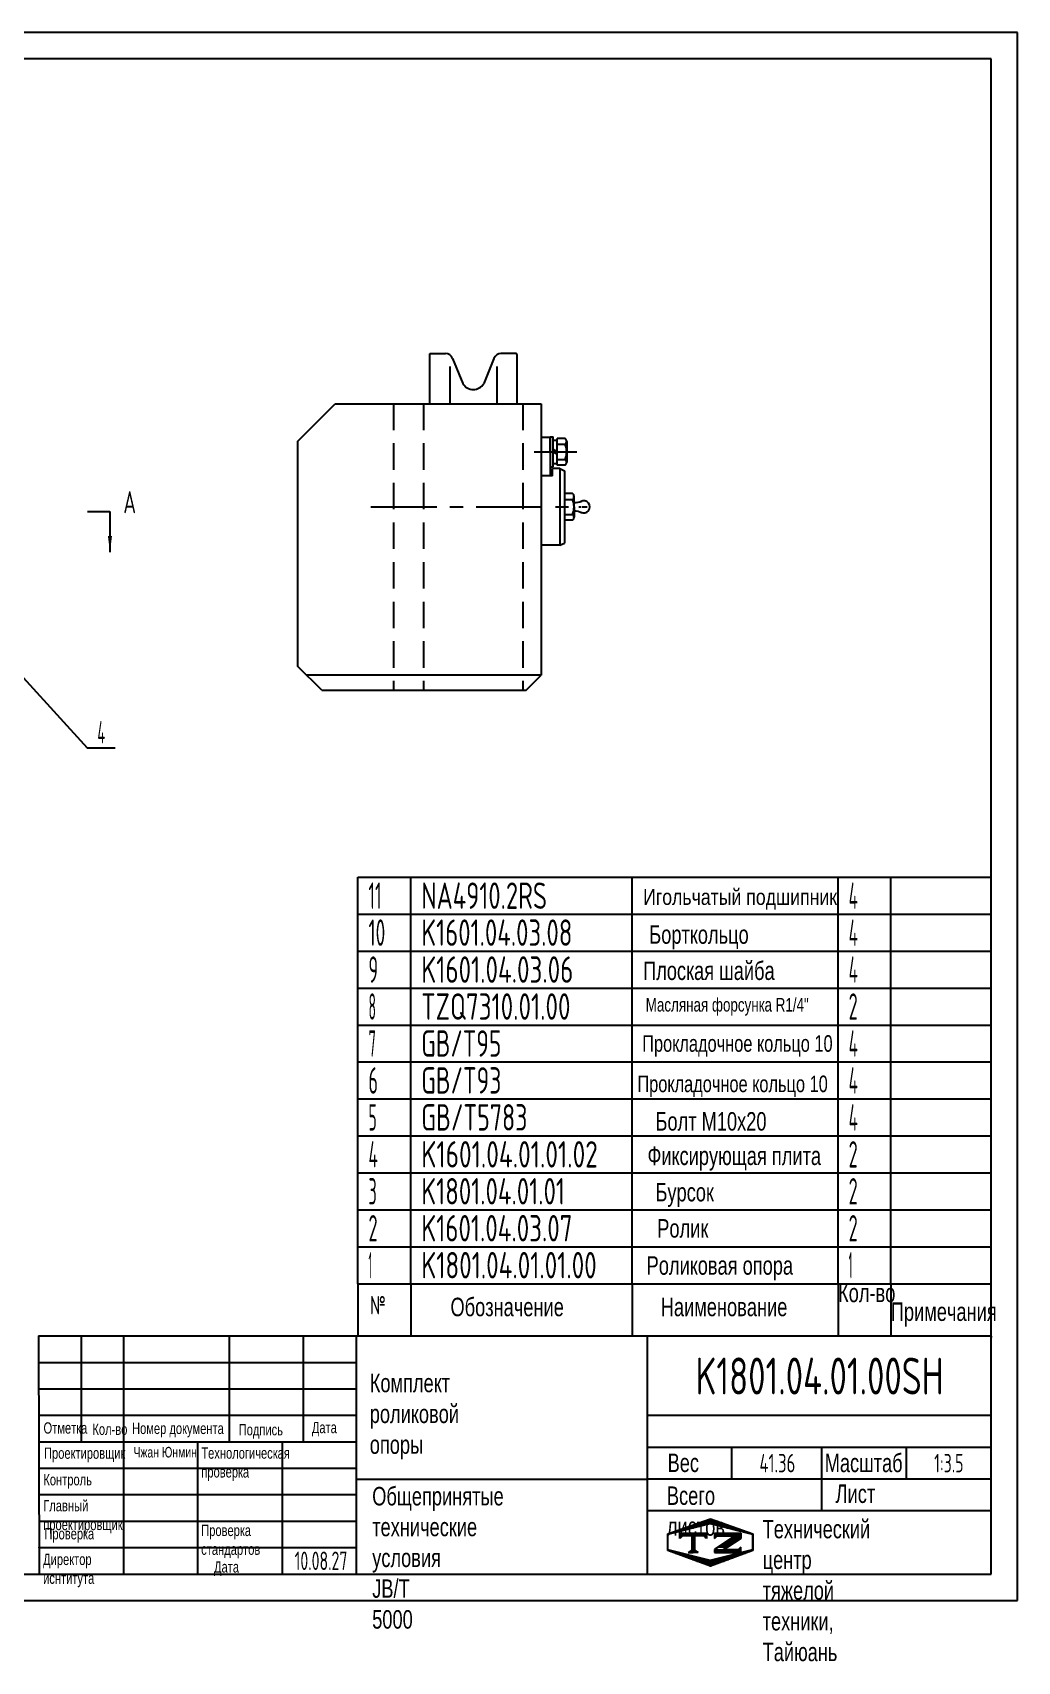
# Model space of a CAD drawing. Header units: millimetres. Extents: x 0 to 1470, y -40 to 1040.
# Drawn here: x 817 to 1470, y -40 to 1040 of the extents above; entities that cross this region are included whole.
import ezdxf
from ezdxf.enums import TextEntityAlignment as Align

# ---------------------------------------------------------------- set-up
doc = ezdxf.new("R2010")
doc.units = ezdxf.units.MM
doc.header["$LTSCALE"] = 35
doc.linetypes.add('F', pattern=[0.75, 0.5, -0.25])
doc.linetypes.add('G', pattern=[2, 1.25, -0.25, 0.25, -0.25])
for name, color, linetype in [('01', 7, 'Continuous'), ('02', 1, 'Continuous'), ('04', 2, 'F'), ('05', 4, 'G'), ('11', 3, 'Continuous'), ('THICK', 7, 'Continuous')]:
    doc.layers.add(name, color=color, linetype=linetype)
doc.styles.get("Standard").update_dxf_attribs({"font": 'isocp', "width": 0.707, "bigfont": 'intecad.shx'})

# ---------------------------------------------------------------- blocks, each defined once
blk = doc.blocks.new('*U22')
at = {"layer": '01'}
for points in [[(415, 292), (25, 292)], [(25, 292), (25, 5)], [(415, 5), (415, 292)], [(25, 5), (415, 5)]]:
    blk.add_lwpolyline(points, dxfattribs=at)
at = {"layer": '02'}
for points in [[(420, 297), (0, 297)], [(0, 297), (0, 0)], [(420, 0), (420, 297)], [(0, 0), (420, 0)]]:
    blk.add_lwpolyline(points, dxfattribs=at)
blk = doc.blocks.new('*U25')
at = {"layer": '01'}
for p, q in [((0, -24.5), (0, 0)), ((420, -24.5), (420, 0))]:
    blk.add_line(p, q, dxfattribs=at)
at = {"layer": '02'}
for p, q in [((0, 0), (35, 0)), ((35, -24.5), (35, 0)), ((35, 0), (182, 0)), ((182, -24.5), (182, 0)), ((182, 0), (318.5, 0)), ((318.5, -24.5), (318.5, 0)), ((318.5, 0), (353.5, 0)), ((353.5, -24.5), (353.5, 0)), ((353.5, 0), (420, 0))]:
    blk.add_line(p, q, dxfattribs=at)
blk = doc.blocks.new('*U26')
at = {"layer": '01'}
for p, q in [((0, -24.5), (0, 0)), ((420, -24.5), (420, 0))]:
    blk.add_line(p, q, dxfattribs=at)
at = {"layer": '02'}
for p, q in [((0, 0), (35, 0)), ((35, -24.5), (35, 0)), ((35, 0), (182, 0)), ((182, -24.5), (182, 0)), ((182, 0), (318.5, 0)), ((318.5, -24.5), (318.5, 0)), ((318.5, 0), (353.5, 0)), ((353.5, -24.5), (353.5, 0)), ((353.5, 0), (420, 0))]:
    blk.add_line(p, q, dxfattribs=at)
blk = doc.blocks.new('*U27')
at = {"layer": '01'}
for p, q in [((0, -24.5), (0, 0)), ((420, -24.5), (420, 0))]:
    blk.add_line(p, q, dxfattribs=at)
at = {"layer": '02'}
for p, q in [((0, 0), (35, 0)), ((35, -24.5), (35, 0)), ((35, 0), (182, 0)), ((182, -24.5), (182, 0)), ((182, 0), (318.5, 0)), ((318.5, -24.5), (318.5, 0)), ((318.5, 0), (353.5, 0)), ((353.5, -24.5), (353.5, 0)), ((353.5, 0), (420, 0))]:
    blk.add_line(p, q, dxfattribs=at)
blk = doc.blocks.new('*U28')
at = {"layer": '01'}
for p, q in [((0, -24.5), (0, 0)), ((420, -24.5), (420, 0))]:
    blk.add_line(p, q, dxfattribs=at)
at = {"layer": '02'}
for p, q in [((0, 0), (35, 0)), ((35, -24.5), (35, 0)), ((35, 0), (182, 0)), ((182, -24.5), (182, 0)), ((182, 0), (318.5, 0)), ((318.5, -24.5), (318.5, 0)), ((318.5, 0), (353.5, 0)), ((353.5, -24.5), (353.5, 0)), ((353.5, 0), (420, 0))]:
    blk.add_line(p, q, dxfattribs=at)
blk = doc.blocks.new('*U29')
at = {"layer": '01'}
for p, q in [((0, -24.5), (0, 0)), ((420, -24.5), (420, 0))]:
    blk.add_line(p, q, dxfattribs=at)
at = {"layer": '02'}
for p, q in [((0, 0), (35, 0)), ((35, -24.5), (35, 0)), ((35, 0), (182, 0)), ((182, -24.5), (182, 0)), ((182, 0), (318.5, 0)), ((318.5, -24.5), (318.5, 0)), ((318.5, 0), (353.5, 0)), ((353.5, -24.5), (353.5, 0)), ((353.5, 0), (420, 0))]:
    blk.add_line(p, q, dxfattribs=at)
blk = doc.blocks.new('*U30')
at = {"layer": '01'}
for p, q in [((0, -24.5), (0, 0)), ((420, -24.5), (420, 0))]:
    blk.add_line(p, q, dxfattribs=at)
at = {"layer": '02'}
for p, q in [((0, 0), (35, 0)), ((35, -24.5), (35, 0)), ((35, 0), (182, 0)), ((182, -24.5), (182, 0)), ((182, 0), (318.5, 0)), ((318.5, -24.5), (318.5, 0)), ((318.5, 0), (353.5, 0)), ((353.5, -24.5), (353.5, 0)), ((353.5, 0), (420, 0))]:
    blk.add_line(p, q, dxfattribs=at)
blk = doc.blocks.new('*U31')
at = {"layer": '01'}
for p, q in [((0, -24.5), (0, 0)), ((420, -24.5), (420, 0))]:
    blk.add_line(p, q, dxfattribs=at)
at = {"layer": '02'}
for p, q in [((0, 0), (35, 0)), ((35, -24.5), (35, 0)), ((35, 0), (182, 0)), ((182, -24.5), (182, 0)), ((182, 0), (318.5, 0)), ((318.5, -24.5), (318.5, 0)), ((318.5, 0), (353.5, 0)), ((353.5, -24.5), (353.5, 0)), ((353.5, 0), (420, 0))]:
    blk.add_line(p, q, dxfattribs=at)
blk = doc.blocks.new('*U32')
at = {"layer": '01'}
for p, q in [((0, -24.5), (0, 0)), ((420, -24.5), (420, 0))]:
    blk.add_line(p, q, dxfattribs=at)
at = {"layer": '02'}
for p, q in [((0, 0), (35, 0)), ((35, -24.5), (35, 0)), ((35, 0), (182, 0)), ((182, -24.5), (182, 0)), ((182, 0), (318.5, 0)), ((318.5, -24.5), (318.5, 0)), ((318.5, 0), (353.5, 0)), ((353.5, -24.5), (353.5, 0)), ((353.5, 0), (420, 0))]:
    blk.add_line(p, q, dxfattribs=at)
blk = doc.blocks.new('*U33')
at = {"layer": '01'}
for p, q in [((0, -24.5), (0, 0)), ((420, -24.5), (420, 0))]:
    blk.add_line(p, q, dxfattribs=at)
at = {"layer": '02'}
for p, q in [((0, 0), (35, 0)), ((35, -24.5), (35, 0)), ((35, 0), (182, 0)), ((182, -24.5), (182, 0)), ((182, 0), (318.5, 0)), ((318.5, -24.5), (318.5, 0)), ((318.5, 0), (353.5, 0)), ((353.5, -24.5), (353.5, 0)), ((353.5, 0), (420, 0))]:
    blk.add_line(p, q, dxfattribs=at)
blk = doc.blocks.new('*U34')
at = {"layer": '01'}
for p, q in [((0, -24.5), (0, 0)), ((420, -24.5), (420, 0))]:
    blk.add_line(p, q, dxfattribs=at)
at = {"layer": '02'}
for p, q in [((0, 0), (35, 0)), ((35, -24.5), (35, 0)), ((35, 0), (182, 0)), ((182, -24.5), (182, 0)), ((182, 0), (318.5, 0)), ((318.5, -24.5), (318.5, 0)), ((318.5, 0), (353.5, 0)), ((353.5, -24.5), (353.5, 0)), ((353.5, 0), (420, 0))]:
    blk.add_line(p, q, dxfattribs=at)
blk = doc.blocks.new('*U35')
at = {"layer": '01'}
for p, q in [((0, -24.5), (0, 0)), ((0, 0), (35, 0)), ((35, 0), (182, 0)), ((182, 0), (318.5, 0)), ((318.5, 0), (353.5, 0)), ((353.5, 0), (420, 0)), ((420, -24.5), (420, 0))]:
    blk.add_line(p, q, dxfattribs=at)
at = {"layer": '02'}
for p, q in [((35, -24.5), (35, 0)), ((182, -24.5), (182, 0)), ((318.5, -24.5), (318.5, 0)), ((353.5, -24.5), (353.5, 0))]:
    blk.add_line(p, q, dxfattribs=at)
blk = doc.blocks.new('*X39')
at = {"color": 0}
for p, q in [((127.06, 7.8), (132.06, 7.8)), ((127.06, 7.5), (132.06, 7.5)), ((127.06, 7.2), (127.32, 7.2)), ((129.23, 6.3), (131.04, 6.3)), ((129.7, 6.6), (131.51, 6.6)), ((130.16, 6.9), (131.98, 6.9)), ((130.62, 7.2), (132.06, 7.2)), ((127.84, 5.4), (129.64, 5.4)), ((128.3, 5.7), (130.1, 5.7)), ((128.77, 6), (130.57, 6))]:
    blk.add_line(p, q, dxfattribs=at)
blk = doc.blocks.new('*X40')
at = {"color": 0}
for p, q in [((127.06, 4.8), (132.06, 4.8)), ((127.06, 4.5), (132.06, 4.5)), ((131.84, 5.1), (132.06, 5.1))]:
    blk.add_line(p, q, dxfattribs=at)
blk = doc.blocks.new('*X38')
at = {"color": 0}
for p, q in [((122.34, 4.5), (123.72, 4.5)), ((122.82, 4.8), (123.24, 4.8))]:
    blk.add_line(p, q, dxfattribs=at)
blk = doc.blocks.new('*X37')
at = {"color": 0}
for p, q in [((120.53, 7.8), (125.53, 7.8)), ((120.53, 7.5), (125.53, 7.5)), ((120.53, 7.2), (120.79, 7.2)), ((125.27, 7.2), (125.53, 7.2))]:
    blk.add_line(p, q, dxfattribs=at)
blk = doc.blocks.new('*X36')
at = {"color": 0}
for p, q in [((122.38, 9.3), (124.32, 9.3)), ((123.24, 9.6), (125.52, 9.6)), ((124.1, 9.9), (128.52, 9.9)), ((124.97, 10.2), (127.67, 10.2)), ((125.83, 10.5), (126.82, 10.5)), ((127.02, 9.6), (129.37, 9.6)), ((128.22, 9.3), (130.22, 9.3)), ((118.22, 7.8), (118.32, 7.8)), ((118.22, 7.5), (118.27, 7.5)), ((118.22, 7.2), (118.27, 7.2)), ((118.22, 6.9), (118.27, 6.9)), ((118.22, 6.6), (118.27, 6.6)), ((118.22, 6.3), (118.27, 6.3)), ((118.94, 8.1), (119.52, 8.1)), ((119.8, 8.4), (120.72, 8.4)), ((120.66, 8.7), (121.92, 8.7)), ((121.52, 9), (123.12, 9)), ((129.42, 9), (131.07, 9)), ((130.62, 8.7), (131.92, 8.7)), ((131.82, 8.4), (132.77, 8.4)), ((133.02, 8.1), (133.62, 8.1)), ((134.22, 7.8), (134.32, 7.8)), ((134.27, 7.5), (134.32, 7.5)), ((134.27, 7.2), (134.32, 7.2)), ((134.27, 6.9), (134.32, 6.9)), ((134.27, 6.6), (134.32, 6.6)), ((134.27, 6.3), (134.32, 6.3)), ((118.22, 6), (118.27, 6)), ((118.22, 5.7), (118.27, 5.7)), ((118.22, 5.4), (118.27, 5.4)), ((118.22, 5.1), (118.27, 5.1)), ((118.22, 4.8), (118.27, 4.8)), ((118.79, 4.5), (119.42, 4.5)), ((119.61, 4.2), (120.62, 4.2)), ((120.43, 3.9), (121.82, 3.9)), ((121.26, 3.6), (123.02, 3.6)), ((122.08, 3.3), (124.22, 3.3)), ((128.32, 3.3), (130.51, 3.3)), ((129.52, 3.6), (131.32, 3.6)), ((130.72, 3.9), (132.14, 3.9)), ((131.92, 4.2), (132.95, 4.2)), ((133.12, 4.5), (133.76, 4.5)), ((134.27, 6), (134.32, 6)), ((134.27, 5.7), (134.32, 5.7)), ((134.27, 5.4), (134.32, 5.4)), ((134.27, 5.1), (134.32, 5.1)), ((134.27, 4.8), (134.32, 4.8)), ((122.91, 3), (125.42, 3)), ((123.73, 2.7), (128.89, 2.7)), ((124.55, 2.4), (128.07, 2.4)), ((125.38, 2.1), (127.26, 2.1)), ((126.2, 1.8), (126.45, 1.8)), ((127.12, 3), (129.7, 3))]:
    blk.add_line(p, q, dxfattribs=at)

msp = doc.modelspace()

# ---------------------------------------------------------------- linework, layer by layer
for p, q in [((1080, 826.03), (1080, 793.42)), ((1080.49, 826.62), (1090.63, 826.62)), ((1095.26, 823.51), (1102.1, 806.84)), ((1122.72, 823.51), (1115.91, 806.8)), ((1137.49, 826.62), (1127.35, 826.62)), ((1137.98, 826.03), (1137.98, 793.42)), ((1093.42, 818.07), (1093.42, 793.42)), ((1124.56, 818.07), (1124.56, 793.42)), ((992.49, 768.42), (1017.49, 793.42)), ((1017.49, 793.42), (1153.99, 793.42)), ((1159.99, 771.02), (1153.99, 771.02)), ((1159.99, 771.02), (1159.99, 745.62)), ((1008.49, 603.42), (992.49, 619.42)), ((1153.99, 613.42), (998.49, 613.42)), ((1143.99, 603.42), (1153.99, 613.42)), ((1008.49, 603.42), (1143.99, 603.42)), ((1032.5, 210), (1452.5, 210)), ((1032.5, 210), (1032.5, 175.36)), ((1067.5, 210), (1067.5, 175.36)), ((1214.5, 210), (1214.5, 175.36)), ((1351, 210), (1351, 175.36)), ((1386, 210), (1386, 175.36))]:
    msp.add_line(p, q)
for centre, start, end in [((1090.63, 821.62), 22.17275, 90), ((1127.35, 821.62), 90, 157.82725)]:
    msp.add_arc(centre, 5, start, end)
at = {"layer": '01'}
for p, q in [((1153.99, 793.42), (1153.99, 613.42)), ((992.49, 768.42), (992.49, 619.42)), ((1159.99, 761.52), (1159.99, 771.52)), ((1159.99, 771.52), (1161.99, 771.52)), ((1161.99, 751.52), (1161.99, 771.52)), ((1161.99, 769.22), (1164.59, 769.22)), ((1164.59, 752.73), (1164.59, 770.32)), ((1170.02, 770.32), (1164.59, 770.32)), ((1170.99, 768.42), (1170.99, 754.62)), ((1159.99, 761.52), (1159.99, 751.52)), ((1164.59, 761.52), (1161.99, 763.02)), ((1161.99, 761.52), (1164.59, 760.02)), ((1164.59, 766.52), (1170.02, 766.52)), ((1164.59, 756.52), (1170.02, 756.52)), ((1159.99, 751.52), (1161.99, 751.52)), ((1161.99, 753.82), (1164.59, 753.82)), ((1170.02, 752.73), (1164.59, 752.73)), ((1166.47, 750.4), (1169.47, 749)), ((1174.9, 733.82), (1169.47, 733.82)), ((1169.47, 730.02), (1174.9, 730.02)), ((1175.87, 725.02), (1175.87, 731.92)), ((1175.87, 725.02), (1175.87, 718.12)), ((852.98, 721.91), (867.98, 721.91)), ((1169.47, 720.02), (1174.9, 720.02)), ((1174.9, 716.23), (1169.47, 716.23)), ((1166.47, 699.65), (1169.47, 701.04))]:
    msp.add_line(p, q, dxfattribs=at)
at = {"layer": '01', "color": 7, "linetype": 'Continuous'}
for p, q in [((1161.47, 745.6), (1153.99, 745.6)), ((1161.47, 745.6), (1161.47, 750.4)), ((1166.47, 750.4), (1161.47, 750.4)), ((1166.47, 750.4), (1166.47, 699.65)), ((1169.47, 749), (1169.47, 701.04)), ((1169.47, 749), (1169.47, 701.04)), ((1166.47, 699.65), (1153.99, 699.65))]:
    msp.add_line(p, q, dxfattribs=at)
at = {"layer": '01'}
for centre, radius, start, end in [((1080.49, 826.12), 0.5, 90, 190.52175), ((1137.49, 826.12), 0.5, 349.47825, 90), ((1109.02, 810.86), 8, 210.16438, 329.48616)]:
    msp.add_arc(centre, radius, start, end, dxfattribs=at)
at = {"layer": '01', "color": 7, "linetype": 'Continuous'}
for centre, radius, start, end in [((1168.66, 768.42), 2.33, 305.55467, 54.44533), ((1157.7, 761.52), 13.29, 337.9066, 22.0934), ((1168.66, 754.62), 2.33, 305.55467, 54.44533), ((1173.54, 731.92), 2.33, 305.55467, 54.44533), ((1162.58, 725.02), 13.29, 337.9066, 22.0934), ((1176.32, 739.42), 11.53, 267.75639, 294.05694), ((1182.27, 725.02), 4.07, 242.97749, 117.02251), ((1173.54, 718.12), 2.33, 305.55467, 54.44533), ((1176.32, 710.62), 11.53, 65.94306, 92.24361)]:
    msp.add_arc(centre, radius, start, end, dxfattribs=at)
at = {"layer": '01'}
for p in [(1452.5, 175), (1452.5, 174.64), (1452.5, 174.58)]:
    msp.add_point(p, dxfattribs=at)
at = {"layer": '02'}
for p, q in [((688.58, 745.41), (852.93, 565.17)), ((867.98, 721.91), (867.98, 694.91)), ((852.93, 565.17), (871.53, 565.17))]:
    msp.add_line(p, q, dxfattribs=at)
msp.add_lwpolyline([(867.98, 694.91, 0, 2.7, 0), (867.98, 705.71, 0, 0, 0)], format="xyseb", dxfattribs=at)
at = {"layer": '04'}
for p, q in [((1055.99, 793.42), (1055.99, 603.42)), ((1075.99, 793.42), (1075.99, 603.42)), ((1141.99, 793.42), (1141.99, 603.42))]:
    msp.add_line(p, q, dxfattribs=at)
at = {"layer": '05'}
for p, q in [((1149.38, 761.52), (1177.7, 761.52)), ((1040.99, 725.02), (1184.47, 725.02)), ((1179.05, 725.02), (1180.35, 725.02))]:
    msp.add_line(p, q, dxfattribs=at)
at = {"layer": 'THICK'}
for p, q in [((820.57, 175.36), (821.05, 17.5)), ((820.57, 175.36), (1452.5, 175.36)), ((849.1, 175.29), (849.1, 175.36)), ((849.11, 105.2), (849.11, 175.36)), ((877.18, 17.5), (877.18, 175.36)), ((947.34, 105.2), (947.34, 175.36)), ((996.45, 105.2), (996.45, 175.36)), ((1031.53, 17.5), (1031.53, 175.36)), ((1224.48, 17.5), (1224.48, 175.36)), ((1452.5, 17.5), (1452.5, 175.36)), ((821.05, 122.74), (1031.53, 122.74)), ((1224.48, 122.74), (1452.5, 122.74)), ((821.05, 105.2), (1031.53, 105.2)), ((926.29, 17.5), (926.29, 105.2)), ((982.42, 17.5), (982.42, 105.2)), ((1224.48, 101.69), (1452.5, 101.69)), ((1280.6, 80.65), (1280.6, 101.69)), ((1340.24, 59.6), (1340.24, 101.69)), ((1396.37, 80.65), (1396.37, 101.69)), ((1031.53, 80.34), (1224.48, 80.34)), ((1224.48, 80.65), (1452.5, 80.65)), ((1224.48, 59.6), (1452.5, 59.6)), ((821.05, 17.5), (1452.5, 17.5))]:
    msp.add_line(p, q, dxfattribs=at)
at = {"layer": 'THICK', "color": 3}
for p, q in [((821.05, 157.82), (1031.53, 157.82)), ((821.05, 140.28), (1031.53, 140.28)), ((821.05, 87.66), (1031.53, 87.66)), ((821.05, 70.12), (1031.53, 70.12)), ((1237.99, 44.18), (1266.42, 54.09)), ((1266.42, 54.09), (1294.49, 44.18)), ((821.05, 52.58), (1031.53, 52.58)), ((1237.99, 33.15), (1237.99, 44.18)), ((1238.17, 43.96), (1266.24, 50.98)), ((1238.17, 33.44), (1238.17, 43.96)), ((1246.1, 41), (1246.1, 44.51)), ((1246.1, 44.51), (1263.64, 44.51)), ((1263.64, 44.51), (1263.64, 41)), ((1266.24, 50.98), (1294.3, 43.96)), ((1269.01, 44.51), (1269.01, 41)), ((1269.01, 44.51), (1286.55, 44.51)), ((1286.55, 44.51), (1286.55, 41)), ((1294.3, 43.96), (1294.3, 33.44)), ((1294.49, 44.18), (1294.49, 33.15)), ((821.05, 35.04), (1031.53, 35.04)), ((1266.42, 22.8), (1237.99, 33.15)), ((1266.24, 26.42), (1238.17, 33.44)), ((1247.85, 42.76), (1246.1, 41)), ((1261.88, 42.76), (1247.85, 42.76)), ((1254.87, 33.95), (1251.47, 31.81)), ((1254.1, 42.77), (1254.1, 33.15)), ((1254.87, 42.77), (1254.87, 33.15)), ((1254.87, 33.95), (1258.27, 31.81)), ((1255.75, 42.77), (1255.75, 33.15)), ((1263.64, 41), (1261.88, 42.76)), ((1294.3, 33.44), (1266.24, 26.42)), ((1294.49, 33.15), (1266.42, 22.8)), ((1269.01, 41), (1270.76, 42.76)), ((1282.82, 42.76), (1269.01, 33.82)), ((1269.01, 33.82), (1269.01, 31.81)), ((1270.76, 42.76), (1282.82, 42.76)), ((1277.56, 35.28), (1274.88, 33.57)), ((1284.8, 33.57), (1274.88, 33.57)), ((1286.55, 41.04), (1277.56, 35.28)), ((1286.55, 35.32), (1284.8, 33.57)), ((1286.55, 31.81), (1286.55, 35.32)), ((1251.47, 31.81), (1254.87, 31.81)), ((1258.27, 31.81), (1254.87, 31.81)), ((1269.01, 31.81), (1286.55, 31.81))]:
    msp.add_line(p, q, dxfattribs=at)
for p in [(821.05, 35.04), (821.05, 17.5)]:
    msp.add_point(p, dxfattribs=at)

# ---------------------------------------------------------------- block references
at = {"xscale": 3.5, "yscale": 3.5, "zscale": 3.5}
msp.add_blockref('*U22', (0, 0), dxfattribs=at)
for name, p in [('*U35', (1032.5, 479.5)), ('*U34', (1032.5, 455)), ('*U33', (1032.5, 430.5)), ('*U32', (1032.5, 406)), ('*U31', (1032.5, 381.5)), ('*U30', (1032.5, 357)), ('*U29', (1032.5, 332.5)), ('*U28', (1032.5, 308)), ('*U27', (1032.5, 283.5)), ('*U26', (1032.5, 259)), ('*U25', (1032.5, 234.5))]:
    msp.add_blockref(name, p)
at = {"layer": 'THICK', "color": 3, "xscale": 3.508067961049818, "yscale": 3.508067961049647, "zscale": 3.508067961049622}
for name in ['*X36', '*X37', '*X39', '*X38', '*X40']:
    msp.add_blockref(name, (823.27, 16.64), dxfattribs=at)

# ---------------------------------------------------------------- texts
at = {"attachment_point": 1}
for s, insert, char_height in [('{\\fArial|b0|i0|c204|p34;\\W0.8;\\C3;Игольчатый подшипник}', (1221.64, 471.62), 10.5), ('{\\fArial|b0|i0|c204|p34;\\C3;Борткольцо}', (1225.75, 447.61), 12.25), ('{\\fArial|b0|i0|c204|p34;\\C3;Плоская шайба}', (1221.64, 423.6), 12.25), ('\\A1;{\\fArial|b0|i0|c204|p34;\\C3;Масляная форсунка \\fArial|b0|i0|c0|p34;R1/4"}', (1223.41, 399.42), 9), ('{\\fArial|b0|i0|c204|p34;\\C3;Прокладочное кольцо 10}', (1221.07, 374.76), 11), ('{\\fArial|b0|i0|c204|p34;\\C3;Прокладочное кольцо 10}', (1217.88, 347.98), 11), ('{\\fArial|b0|i0|c204|p34;\\C3;Болт М10х20}', (1229.87, 323.74), 12.25), ('{\\fArial|b0|i0|c204|p34;\\C3;Фиксирующая плита}', (1224.59, 300.9), 12.25), ('{\\fArial|b0|i0|c204|p34;\\C3;Бурсок}', (1229.87, 276.81), 12.25), ('{\\fArial|b0|i0|c204|p34;\\C3;Ролик}', (1231.05, 252.8), 12.25), ('{\\fArial|b0|i0|c204|p34;\\C3;Роликовая опора}', (1224.01, 228.2), 12.25), ('{\\fArial|b0|i0|c204|p34;Кол-во}', (1351, 210), 12.25), ('{\\Fisocp,intecad|c204;№}', (1040.53, 201.85), 12.25), ('{\\fArial|b0|i0|c204|p34;Обозначение}', (1093.88, 200.68), 12.25), ('{\\fArial|b0|i0|c204|p34;Наименование}', (1233.39, 200.68), 12.25), ('{\\fArial|b0|i0|c204|p34;Примечания}', (1386, 197.54), 12.25), ('{\\fArial|b0|i0|c204|p34;\\C3;Чжан Юнмин}', (883.59, 101.77), 7)]:
    msp.add_mtext(s, dxfattribs=dict(at, insert=insert, char_height=char_height))
at = {"char_height": 12.25, "attachment_point": 1}
for s, insert, width in [('{\\fArial|b0|i0|c204|p34;\\C3;Комплект роликовой опоры}', (1040.34, 150.27), 0.3235), ('{\\fArial|b0|i0|c204|p34;Общепринятые технические\\Pусловия \\fArial|b0|i0|c0|p34;JB/T 5000}', (1041.96, 75.22), 0.6469), ('{\\fArial|b0|i0|c204|p34;Лист}', (1349.36, 76.86), 0.3235), ('{\\fArial|b0|i0|c204|p34;Всего листов}', (1237.44, 75.57), 0.3235)]:
    msp.add_mtext(s, dxfattribs=dict(at, insert=insert, width=width))
at = {"layer": '01', "attachment_point": 1}
for s, insert, char_height in [('{\\fArial|b0|i0|c204|p34;Отметка}', (823.91, 118.07), 7.4801), ('{\\fArial|b0|i0|c204|p34;Кол-во}', (856.35, 117.21), 7.4801), ('{\\fArial|b0|i0|c204|p34;Номер документа}', (882.63, 117.78), 7.4801), ('{\\fArial|b0|i0|c204|p34;Подпись}', (953.38, 116.92), 7.4801), ('{\\fArial|b0|i0|c204|p34;Дата}', (1001.9, 118.36), 7.4801), ('{\\fArial|b0|i0|c204|p34;Проектировщик}', (824.24, 101.36), 7.4801), ('{\\fArial|b0|i0|c204|p34;Технологическая\\Pпроверка}', (928.59, 101.42), 7.4801), ('{\\fArial|b0|i0|c204|p34;Вес}', (1237.95, 97.34), 12.2175), ('{\\fArial|b0|i0|c204|p34;Контроль}', (823.81, 83.74), 7.4801), ('{\\fArial|b0|i0|c204|p34;Главный\\Pпроектировщик}', (823.75, 66.52), 7.4801), ('{\\fArial|b0|i0|c204|p34;Проверка}', (824.48, 47.92), 7.4801), ('{\\fArial|b0|i0|c204|p34;Проверка\\Pстандартов}', (928.52, 50.14), 7.4801), ('{\\fArial|b0|i0|c204|p34;Директор\\Pиснтитута}', (823.63, 30.93), 7.4801), ('{\\fArial|b0|i0|c204|p34;Дата}', (937.01, 25.93), 7.4801)]:
    msp.add_mtext(s, dxfattribs=dict(at, insert=insert, char_height=char_height))
at = {"layer": '01', "insert": (1301, 53.4), "char_height": 12.2175, "width": 0.5741, "attachment_point": 1}
msp.add_mtext('{\\fArial|b0|i0|c204|p34;Технический центр\\Pтяжелой техники, Тайюань}', dxfattribs=at)
at = {"layer": '05', "insert": (1342.17, 97.28), "char_height": 12.2224, "attachment_point": 1}
msp.add_mtext('{\\fArial|b0|i0|c204|p34;\\C0;Масштаб}', dxfattribs=at)
at = {"layer": '11', "width": 0.707}
msp.add_text('A', height=14.7, dxfattribs=at).set_placement((876.87, 716.39), align=Align.BOTTOM_LEFT)
at = {"layer": '11'}
for s, height, width, p, p2 in [('4', 14.85, 0.543846, (859.61, 568.17), (864.86, 568.17)), ('11', 17.5, 0.582235, (1039.5, 458.5), (1048.16, 458.5)), ('NA4910.2RS', 17.5, 0.691615, (1074.5, 458.5), (1157.93, 458.5)), ('4', 17.5, 0.543846, (1358, 458.5), (1364.19, 458.5)), ('10', 17.5, 0.606076, (1039.5, 434), (1050.64, 434)), ('K1601.04.03.08', 17.5, 0.694153, (1074.5, 434), (1174.78, 434)), ('4', 17.5, 0.543846, (1358, 434), (1364.19, 434)), ('9', 17.5, 0.579528, (1039.5, 409.5), (1045.8, 409.5)), ('K1601.04.03.06', 17.5, 0.69423, (1074.5, 409.5), (1175.39, 409.5)), ('4', 17.5, 0.543846, (1358, 409.5), (1364.19, 409.5)), ('8', 17.5, 0.514182, (1039.5, 385), (1044.45, 385)), ('TZQ7310.01.00', 17.5, 0.693989, (1074.5, 385), (1173.49, 385)), ('2', 17.5, 0.562593, (1358, 385), (1364.01, 385)), ('7', 17.5, 0.514182, (1039.5, 360.5), (1044.45, 360.5)), ('GB/T95', 17.5, 0.691199, (1074.5, 360.5), (1127.66, 360.5)), ('4', 17.5, 0.543846, (1358, 360.5), (1364.19, 360.5)), ('6', 17.5, 0.600695, (1039.5, 336), (1045.8, 336)), ('GB/T93', 17.5, 0.691199, (1074.5, 336), (1127.66, 336)), ('4', 17.5, 0.543846, (1358, 336), (1364.19, 336)), ('5', 17.5, 0.527686, (1039.5, 311.5), (1044.96, 311.5)), ('GB/T5783', 17.5, 0.695009, (1074.5, 311.5), (1144.94, 311.5)), ('4', 17.5, 0.543846, (1358, 311.5), (1364.19, 311.5)), ('4', 17.5, 0.543846, (1039.5, 287), (1045.69, 287)), ('K1601.04.01.01.02', 17.5, 0.69597, (1074.5, 287), (1191.61, 287)), ('2', 17.5, 0.562593, (1358, 287), (1364.01, 287)), ('3', 17.5, 0.527686, (1039.5, 262.5), (1044.96, 262.5)), ('K1801.04.01.01', 17.5, 0.693499, (1074.5, 262.5), (1169.83, 262.5)), ('2', 17.5, 0.562593, (1358, 262.5), (1364.01, 262.5)), ('2', 17.5, 0.562593, (1039.5, 238), (1045.51, 238)), ('K1601.04.03.07', 17.5, 0.694153, (1074.5, 238), (1174.78, 238)), ('2', 17.5, 0.562593, (1358, 238), (1364.01, 238)), ('1', 17.5, 0.404, (1039.5, 213.5), (1041.97, 213.5)), ('K1801.04.01.01.00', 17.5, 0.695902, (1074.5, 213.5), (1190.87, 213.5)), ('1', 17.5, 0.404, (1358, 213.5), (1360.47, 213.5)), ('K1801.04.01.00SH', 24.5, 0.696016, (1256.43, 136.5), (1421.07, 136.5)), ('41.36', 12.25, 0.670426, (1298.84, 84.88), (1322.66, 84.88)), ('1:3.5', 12.25, 0.662654, (1414.79, 84.88), (1434.21, 84.88)), ('10.08.27', 12.25, 0.642055, (990.5, 20.12), (1025.5, 20.12))]:
    msp.add_text(s, height=height, dxfattribs=dict(at, width=width)).set_placement(p, p2, align=Align.FIT)

doc.saveas('drawing.dxf')
